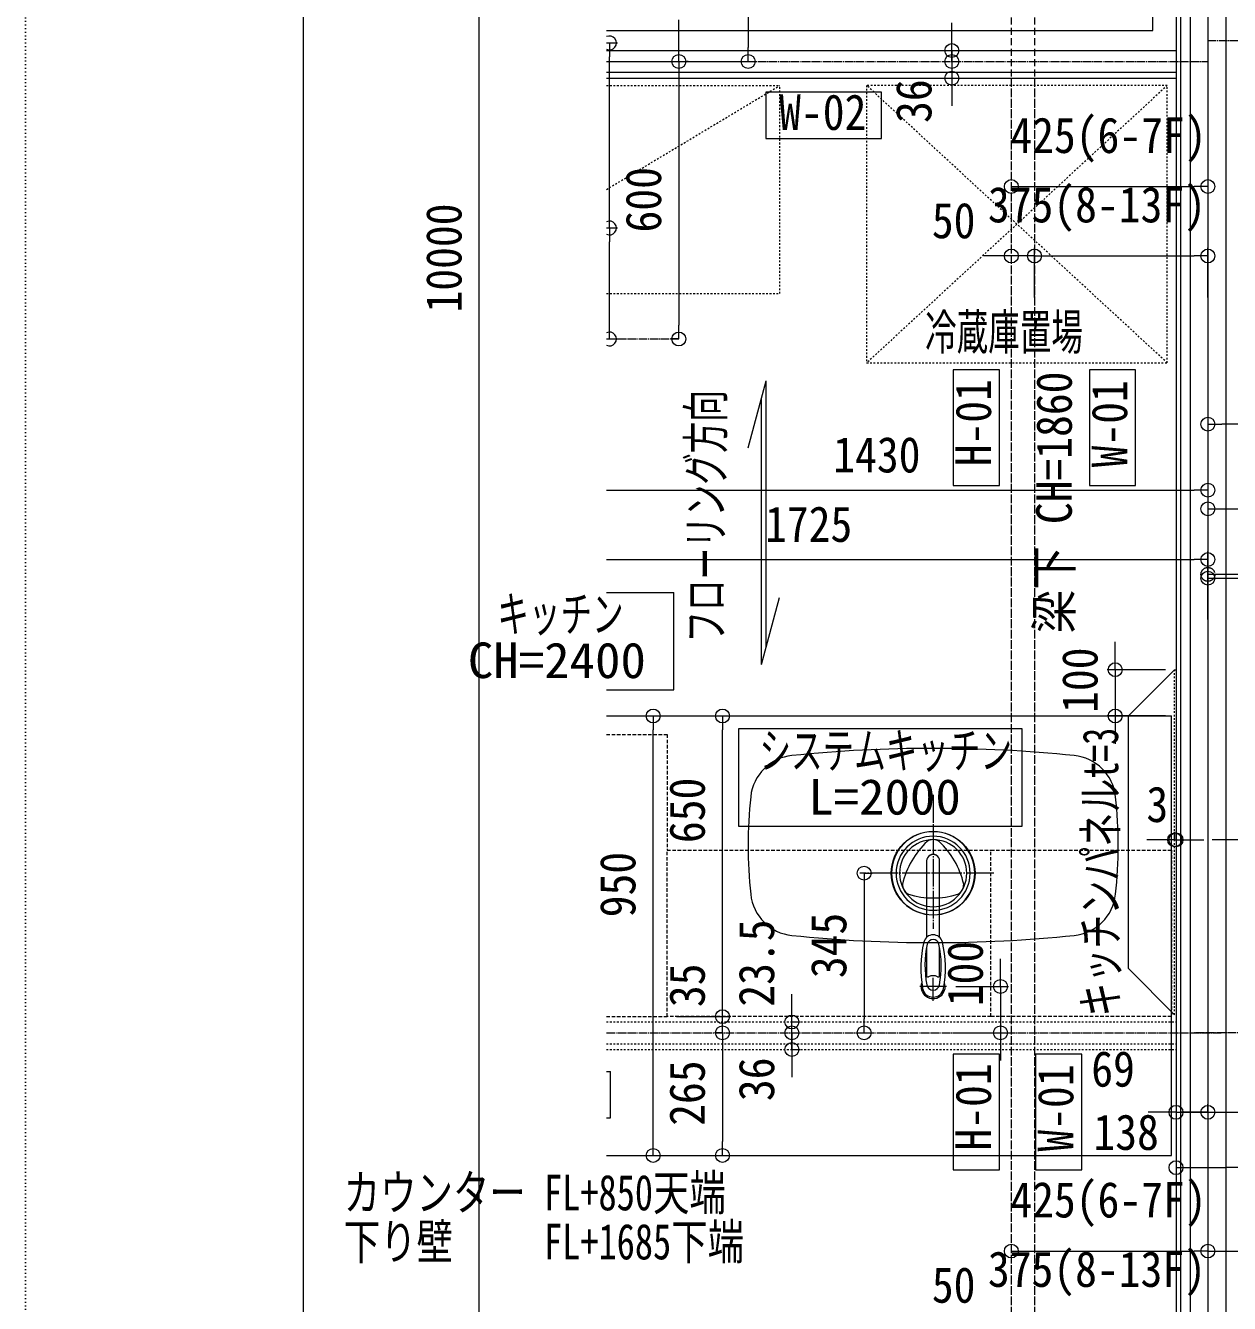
# Model space of a CAD drawing. Units: millimetres at full size, sheet at 1:30. Extents: x -17796 to 21385, y -23279 to 7734.
# Drawn here: x -17796 to -15193, y -2278 to 485 of the extents above; entities that cross this region are included whole.
import ezdxf
from ezdxf.enums import TextEntityAlignment as Align

# ---------------------------------------------------------------- set-up
doc = ezdxf.new("R2010")
doc.units = ezdxf.units.MM
doc.header["$LTSCALE"] = 30
doc.header["$PDMODE"] = 32
doc.header["$PDSIZE"] = 30
for name, pattern in [('DASHED3', [4, 3, -1]), ('USER1', [0.26, 0.01, -0.25]), ('USER11', [0.25, 0.125, -0.125]), ('USER15', [30, 15, -5, 5, -5]), ('USER4', [0.78, 0.6, -0.06, 0.06, -0.06]), ('USER5', [0.375, 0.25, -0.125]), ('USER8', [0.75, 0.5, -0.25]), ('USER9', [2.3, 2, -0.1, 0.1, -0.1])]:
    doc.linetypes.add(name, pattern=pattern)
for name, color, linetype, lineweight in [('0-0_(S)電灯', 7, 'Continuous', 18), ('0-1_(W)電灯', 253, 'Continuous', 18), ('0-8_ﾄﾞｱR1', 6, 'Continuous', 18), ('0-A_RC壁', 21, 'Continuous', 18), ('0-B_0_6P', 54, 'USER4', 18), ('0-C_0_4P', 4, 'Continuous', 18), ('0-D_破線', 30, 'Continuous', 18), ('0-F_ｶｰﾃﾝﾚｰﾙ', 94, 'Continuous', 18), ('1-8_CH表記', 2, 'Continuous', 18), ('1-C_鋼製建具', 253, 'USER8', 18), ('1-D_', 7, 'Continuous', 18), ('1-F_衛生陶器・住設', 2, 'USER9', 18), ('2-2_', 7, 'Continuous', 18), ('3-B_仕上線（タイル・', 7, 'Continuous', 18), ('3-D_雲マーク・質疑コ', 3, 'USER11', 18), ('4-0_', 1, 'Continuous', 9), ('4-1_', 253, 'Continuous', 18), ('4-4_', 9, 'Continuous', 18), ('4-9_', 211, 'Continuous', 18), ('E-1_補助芯', 134, 'DASHED3', 9)]:
    doc.layers.add(name, color=color, linetype=linetype, lineweight=lineweight)
doc.layers.add('4-2_', color=4, linetype='Continuous')
doc.styles.add('ＭＳ ゴシック', font='')
doc.styles.get('ＭＳ ゴシック').set_extended_font_data('MS Gothic')

msp = doc.modelspace()

# ---------------------------------------------------------------- linework, layer by layer
at = {"layer": '0-0_(S)電灯', "color": 4, "linetype": 'USER1'}
msp.add_lwpolyline([(-17795.56, 7734.32), (6866.76, 7734.32), (6866.76, -9684.73), (-17795.56, -9684.73)], close=True, dxfattribs=at)
at = {"layer": '0-0_(S)電灯', "lineweight": 9}
msp.add_lwpolyline([(-17194.4, 7382.42), (6265.6, 7382.42), (6265.6, -9332.83), (-17194.4, -9332.83)], close=True, dxfattribs=at)
at = {"layer": '0-1_(W)電灯', "color": 6}
for p, q in [((-15239.72, -212.58), (-15239.72, -394.35)), ((-13639.72, -376.85), (-15209.72, -376.85))]:
    msp.add_line(p, q, dxfattribs=at)
at = {"layer": '0-1_(W)電灯', "color": 7}
for p, q in [((-15239.72, -376.85), (-15209.72, -376.85)), ((-15239.72, -559.8), (-15209.72, -559.8)), ((-15239.72, -709.8), (-15209.72, -709.8)), ((-15170.72, -1275.23), (-15200.72, -1275.23)), ((-15239.72, -1864.39), (-15269.72, -1864.39)), ((-15239.72, -2164.39), (-15209.72, -2164.39))]:
    msp.add_line(p, q, dxfattribs=at)
at = {"layer": '0-1_(W)電灯', "color": 171}
for p, q in [((-15239.72, -539.8), (-15239.72, -542.3)), ((-15209.72, -559.8), (-14844.72, -559.8)), ((-15239.72, -799.29), (-15239.72, -692.3)), ((-15209.72, -709.8), (-14894.72, -709.8)), ((-15200.72, -1275.23), (-15230.72, -1275.23)), ((-15239.72, -1864.39), (-15239.72, -1846.89)), ((-15269.72, -1864.39), (-15299.72, -1864.39)), ((-15239.72, -1864.39), (-15170.72, -1864.39)), ((-15239.72, -2144.39), (-15239.72, -2146.89)), ((-15209.72, -2164.39), (-14844.72, -2164.39))]:
    msp.add_line(p, q, dxfattribs=at)
at = {"layer": '0-1_(W)電灯', "color": 54, "linetype": 'USER4'}
msp.add_line((-12861.8, -1692.58), (-15269.81, -1692.58), dxfattribs=at)
msp.add_lwpolyline([(-15239.72, 452.42), (-13609.72, 452.42), (-13609.72, -192.58), (-11809.72, -192.58)], dxfattribs=at)
at = {"layer": '0-1_(W)電灯', "color": 7}
for centre in [(-15239.72, -376.85), (-15239.72, -559.8), (-15239.72, -709.8), (-15239.72, -1864.39), (-15239.72, -2164.39)]:
    msp.add_circle(centre, 15, dxfattribs=at)
at = {"layer": '0-8_ﾄﾞｱR1'}
msp.add_line((-16539.72, -740.66), (-16393.96, -740.66), dxfattribs=at)
msp.add_lwpolyline([(-16539.72, -951.06), (-16393.96, -951.06), (-16393.96, -740.66)], dxfattribs=at)
msp.add_lwpolyline([(-15641.15, -1035.75), (-16254.48, -1035.75), (-16254.48, -1246.15), (-15641.15, -1246.15)], close=True, dxfattribs=at)
at = {"layer": '0-A_RC壁'}
msp.add_line((-15239.72, 2632.42), (-15239.72, -4117.58), dxfattribs=at)
at = {"layer": '0-B_0_6P'}
for p, q in [((-16539.72, 407.42), (-15239.72, 407.42)), ((-16539.72, -192.58), (-16383.43, -192.58)), ((-16539.72, -1692.58), (-15209.64, -1692.58))]:
    msp.add_line(p, q, dxfattribs=at)
at = {"layer": '0-C_0_4P'}
for p, q in [((-15308.72, 2632.42), (-15308.72, -4117.58)), ((-15299.22, 2632.42), (-15299.22, -4117.58)), ((-16539.72, 371.42), (-15308.72, 371.42))]:
    msp.add_line(p, q, dxfattribs=at)
at = {"layer": '0-C_0_4P', "linetype": 'USER11'}
msp.add_line((-16539.72, -1728.58), (-15308.72, -1728.58), dxfattribs=at)
at = {"layer": '0-D_破線'}
for p, q in [((-15278.22, 2632.42), (-15278.22, -4117.58)), ((-15201.22, 2632.42), (-15201.22, -4117.58)), ((-16539.72, 430.92), (-15308.72, 430.92)), ((-16539.72, 383.92), (-15308.72, 383.92))]:
    msp.add_line(p, q, dxfattribs=at)
at = {"layer": '0-D_破線', "linetype": 'USER11'}
for p, q in [((-16539.72, -1669.08), (-15308.72, -1669.08)), ((-16539.72, -1716.08), (-15308.72, -1716.08))]:
    msp.add_line(p, q, dxfattribs=at)
at = {"layer": '0-F_ｶｰﾃﾝﾚｰﾙ'}
for p, q in [((-16233.36, -427.71), (-16194.53, -282.82)), ((-16194.53, -858.83), (-16194.53, -282.82)), ((-16204.53, -896.15), (-16204.53, -320.14)), ((-16204.53, -896.15), (-16165.71, -751.26)), ((-15411.72, -1553.58), (-15311.72, -1653.58))]:
    msp.add_line(p, q, dxfattribs=at)
msp.add_lwpolyline([(-15411.72, -1553.58), (-15411.72, -1007.58), (-15311.72, -907.58)], dxfattribs=at)
at = {"layer": '1-8_CH表記'}
msp.add_line((-16814.88, -4987.58), (-16814.88, 4952.42), dxfattribs=at)
at = {"layer": '1-C_鋼製建具'}
for p, q in [((-15664.72, 3382.42), (-15664.72, -4117.58)), ((-15614.72, 3382.42), (-15614.72, -4117.58))]:
    msp.add_line(p, q, dxfattribs=at)
at = {"layer": '1-D_', "color": 6}
for p, q in [((-16539.72, 447.42), (-16515.93, 447.42)), ((-16533.43, 77.42), (-16533.43, 417.42)), ((-16539.72, 47.42), (-16515.93, 47.42)), ((-16539.72, 47.42), (-16515.93, 47.42)), ((-16533.43, -162.58), (-16533.43, 17.42)), ((-16539.72, -192.58), (-16515.93, -192.58))]:
    msp.add_line(p, q, dxfattribs=at)
at = {"layer": '1-D_'}
for p, q in [((-16533.43, 447.42), (-16533.43, 417.42)), ((-16533.43, 47.42), (-16533.43, 77.42)), ((-16533.43, 47.42), (-16533.43, 17.42)), ((-16533.43, -192.58), (-16533.43, -162.58))]:
    msp.add_line(p, q, dxfattribs=at)
for centre in [(-16533.43, 447.42), (-16533.43, 47.42), (-16533.43, 47.42), (-16533.43, -192.58)]:
    msp.add_arc(centre, 15, 245.17734, 114.82266, dxfattribs=at)
at = {"layer": '1-F_衛生陶器・住設'}
msp.add_line((-15239.72, 7041.73), (-15239.72, -7887.16), dxfattribs=at)
at = {"layer": '2-2_', "color": 171}
for p, q in [((-15793.27, 460.92), (-15793.27, 490.92)), ((-15793.27, 437.42), (-15793.27, 467.42)), ((-15793.27, 430.92), (-15775.77, 430.92)), ((-15793.27, 407.42), (-15775.77, 407.42)), ((-15793.27, 407.42), (-15793.27, 371.42)), ((-15793.27, 377.42), (-15793.27, 347.42)), ((-15793.27, 371.42), (-15775.77, 371.42)), ((-15793.27, 341.42), (-15793.27, 311.42)), ((-15664.72, 156.88), (-15664.72, 154.38)), ((-15239.72, 156.88), (-15239.72, 154.38)), ((-15634.72, 136.88), (-15269.72, 136.88)), ((-15664.72, 6.88), (-15664.72, 4.38)), ((-15614.72, 6.88), (-15614.72, 4.38)), ((-15614.72, -102.61), (-15614.72, 4.38)), ((-15239.72, -102.61), (-15239.72, 4.38)), ((-15694.72, -13.12), (-15724.72, -13.12)), ((-15614.72, -13.12), (-15664.72, -13.12)), ((-15584.72, -13.12), (-15269.72, -13.12)), ((-15584.72, -13.12), (-15554.72, -13.12)), ((-16438.98, -1007.58), (-16421.48, -1007.58)), ((-16293.72, -1007.58), (-16271.48, -1007.58)), ((-16438.98, -1927.58), (-16438.98, -1037.58)), ((-16288.98, -1627.58), (-16288.98, -1037.58)), ((-15311.72, -1275.23), (-15311.72, -1257.73)), ((-15308.72, -1275.23), (-15308.72, -1257.73)), ((-15341.72, -1275.23), (-15371.72, -1275.23)), ((-15311.72, -1275.23), (-15308.72, -1275.23)), ((-15278.72, -1275.23), (-15248.72, -1275.23)), ((-16288.98, -1627.58), (-16288.98, -1597.58)), ((-16138.98, -1639.08), (-16138.98, -1609.08)), ((-16388.72, -1657.58), (-16271.48, -1657.58)), ((-16388.72, -1657.58), (-16271.48, -1657.58)), ((-16288.98, -1692.58), (-16288.98, -1657.58)), ((-16138.98, -1662.58), (-16138.98, -1632.58)), ((-16138.98, -1669.08), (-16121.48, -1669.08)), ((-16138.98, -1692.58), (-16138.98, -1669.08)), ((-16288.98, -1692.58), (-16306.48, -1692.58)), ((-16288.98, -1692.58), (-16306.48, -1692.58)), ((-16138.98, -1692.58), (-16121.48, -1692.58)), ((-16288.98, -1722.58), (-16288.98, -1927.58)), ((-16288.98, -1722.58), (-16288.98, -1752.58)), ((-16138.98, -1722.58), (-16138.98, -1752.58)), ((-16138.98, -1728.58), (-16121.48, -1728.58)), ((-16138.98, -1758.58), (-16138.98, -1788.58)), ((-15308.72, -1844.39), (-15308.72, -1846.89)), ((-15239.72, -1844.39), (-15239.72, -1846.89)), ((-15338.72, -1864.39), (-15368.72, -1864.39)), ((-15308.72, -1864.39), (-15239.72, -1864.39)), ((-15209.72, -1864.39), (-15179.72, -1864.39)), ((-16438.98, -1957.58), (-16421.48, -1957.58)), ((-16288.98, -1957.58), (-16271.48, -1957.58)), ((-15308.72, -1964.01), (-15308.72, -1966.51)), ((-15278.72, -1984.01), (-15200.72, -1984.01)), ((-15664.72, -2144.39), (-15664.72, -2146.89)), ((-15239.72, -2144.39), (-15239.72, -2146.89)), ((-15634.72, -2164.39), (-15269.72, -2164.39))]:
    msp.add_line(p, q, dxfattribs=at)
at = {"layer": '2-2_'}
for p, q in [((-15793.27, 430.92), (-15793.27, 460.92)), ((-15793.27, 407.42), (-15793.27, 437.42)), ((-15793.27, 407.42), (-15793.27, 377.42)), ((-15793.27, 371.42), (-15793.27, 341.42)), ((-15664.72, 136.88), (-15634.72, 136.88)), ((-15239.72, 136.88), (-15269.72, 136.88)), ((-15664.72, -13.12), (-15694.72, -13.12)), ((-15614.72, -13.12), (-15584.72, -13.12)), ((-15614.72, -13.12), (-15584.72, -13.12)), ((-15239.72, -13.12), (-15269.72, -13.12)), ((-16438.98, -1007.58), (-16438.98, -1037.58)), ((-16288.98, -1007.58), (-16288.98, -1037.58)), ((-15311.72, -1275.23), (-15341.72, -1275.23)), ((-15308.72, -1275.23), (-15278.72, -1275.23)), ((-16288.98, -1657.58), (-16288.98, -1627.58)), ((-16288.98, -1657.58), (-16288.98, -1627.58)), ((-16138.98, -1669.08), (-16138.98, -1639.08)), ((-16138.98, -1692.58), (-16138.98, -1662.58)), ((-16288.98, -1692.58), (-16288.98, -1722.58)), ((-16288.98, -1692.58), (-16288.98, -1722.58)), ((-16138.98, -1692.58), (-16138.98, -1722.58)), ((-16138.98, -1728.58), (-16138.98, -1758.58)), ((-15308.72, -1864.39), (-15338.72, -1864.39)), ((-15239.72, -1864.39), (-15209.72, -1864.39)), ((-16438.98, -1957.58), (-16438.98, -1927.58)), ((-16288.98, -1957.58), (-16288.98, -1927.58)), ((-15308.72, -1984.01), (-15278.72, -1984.01)), ((-15170.72, -1984.01), (-15200.72, -1984.01)), ((-15664.72, -2164.39), (-15634.72, -2164.39)), ((-15239.72, -2164.39), (-15269.72, -2164.39))]:
    msp.add_line(p, q, dxfattribs=at)
at = {"layer": '2-2_', "color": 171}
for points in [[(-15793.27, 430.92), (-15793.27, 407.42), (-15775.77, 407.42)], [(-16138.98, -1728.58), (-16138.98, -1692.58), (-16121.48, -1692.58)]]:
    msp.add_lwpolyline(points, dxfattribs=at)
at = {"layer": '2-2_'}
for centre in [(-15793.27, 430.92), (-15793.27, 407.42), (-15793.27, 407.42), (-15793.27, 371.42), (-15664.72, 136.88), (-15239.72, 136.88), (-15664.72, -13.12), (-15614.72, -13.12), (-15614.72, -13.12), (-15239.72, -13.12), (-16438.98, -1007.58), (-16288.98, -1007.58), (-15311.72, -1275.23), (-15308.72, -1275.23), (-16288.98, -1657.58), (-16288.98, -1657.58), (-16138.98, -1669.08), (-16288.98, -1692.58), (-16288.98, -1692.58), (-16138.98, -1692.58), (-16138.98, -1692.58), (-16138.98, -1728.58), (-15308.72, -1864.39), (-15239.72, -1864.39), (-16438.98, -1957.58), (-16288.98, -1957.58), (-15308.72, -1984.01), (-15664.72, -2164.39), (-15239.72, -2164.39)]:
    msp.add_circle(centre, 15, dxfattribs=at)
at = {"layer": '3-B_仕上線（タイル・', "color": 6}
for p, q in [((-16233.43, 1922.42), (-16233.43, 437.42)), ((-16383.43, 437.42), (-16383.43, 497.42)), ((-16539.72, 407.42), (-16215.93, 407.42)), ((-16383.43, 407.42), (-16365.93, 407.42)), ((-16363.43, 407.42), (-16365.93, 407.42)), ((-16383.43, 377.42), (-16383.43, -162.58)), ((-16383.43, -192.58), (-16400.93, -192.58)), ((-16539.72, -519.48), (-15269.72, -519.48)), ((-15239.72, -515.29), (-15239.72, -536.98)), ((-15239.72, -701.43), (-15239.72, -651.98)), ((-16539.72, -669.48), (-15269.72, -669.48))]:
    msp.add_line(p, q, dxfattribs=at)
at = {"layer": '3-B_仕上線（タイル・'}
for p, q in [((-16383.43, 407.42), (-16383.43, 437.42)), ((-16233.43, 407.42), (-16233.43, 437.42)), ((-16383.43, 407.42), (-16383.43, 377.42)), ((-16383.43, -192.58), (-16383.43, -162.58)), ((-15239.72, -519.48), (-15269.72, -519.48)), ((-15239.72, -669.48), (-15269.72, -669.48))]:
    msp.add_line(p, q, dxfattribs=at)
for centre in [(-16383.43, 407.42), (-16383.43, 407.42), (-16233.43, 407.42), (-16383.43, -192.58), (-15239.72, -519.48), (-15239.72, -669.48)]:
    msp.add_circle(centre, 15, dxfattribs=at)
at = {"layer": '3-D_雲マーク・質疑コ'}
for p, q in [((-15664.72, 371.42), (-15664.72, -1003.58)), ((-15614.72, 371.42), (-15614.72, -1003.58)), ((-15664.72, -1002.58), (-15664.72, -4087.58)), ((-15614.72, -1002.58), (-15614.72, -4087.58))]:
    msp.add_line(p, q, dxfattribs=at)
at = {"layer": '4-0_', "color": 4, "lineweight": 18}
for p, q in [((-15440.03, -877.58), (-15440.03, -847.58)), ((-15331.72, -907.58), (-15457.53, -907.58)), ((-15440.03, -907.58), (-15440.03, -1007.58)), ((-15331.72, -1007.58), (-15457.53, -1007.58)), ((-15440.03, -1037.58), (-15440.03, -1067.58))]:
    msp.add_line(p, q, dxfattribs=at)
at = {"layer": '4-0_', "color": 7, "lineweight": 18}
for p, q in [((-15440.03, -907.58), (-15440.03, -877.58)), ((-15440.03, -1007.58), (-15440.03, -1037.58))]:
    msp.add_line(p, q, dxfattribs=at)
for centre in [(-15440.03, -907.58), (-15440.03, -1007.58)]:
    msp.add_circle(centre, 15, dxfattribs=at)
at = {"layer": '4-1_'}
for p, q in [((-15358.72, 474.42), (-15358.72, 943.92)), ((-16539.72, 474.42), (-15358.72, 474.42)), ((-16539.72, -1007.58), (-15318.72, -1007.58)), ((-15318.72, -1657.58), (-15318.72, -1007.58)), ((-15847.77, -1321.06), (-15847.77, -1486.19)), ((-15819.77, -1486.19), (-15819.77, -1321.06)), ((-15847.77, -1507.42), (-15847.77, -1571.17)), ((-15819.77, -1571.17), (-15819.77, -1507.42))]:
    msp.add_line(p, q, dxfattribs=at)
at = {"layer": '4-1_', "linetype": 'USER11'}
for p, q in [((-16539.72, 355.67), (-16164.84, 355.67)), ((-16539.72, 130.74), (-16164.84, 355.67)), ((-15327.49, -244.33), (-15977.49, 355.67)), ((-15327.49, 355.67), (-15977.49, -244.33))]:
    msp.add_line(p, q, dxfattribs=at)
at = {"layer": '4-1_', "linetype": 'USER9'}
for p, q in [((-15833.72, -1178.34), (-15833.72, -1467.58)), ((-15702.43, -1347.58), (-15991.85, -1347.58))]:
    msp.add_line(p, q, dxfattribs=at)
at = {"layer": '4-1_', "color": 4}
for p, q in [((-15982.98, -1347.58), (-15965.48, -1347.58)), ((-15982.98, -1377.58), (-15982.98, -1662.58)), ((-15687.99, -1562.58), (-15687.99, -1532.58)), ((-15784.77, -1592.58), (-15670.49, -1592.58)), ((-15687.99, -1592.58), (-15687.99, -1692.58)), ((-15982.98, -1692.58), (-15965.48, -1692.58)), ((-15784.77, -1692.58), (-15670.49, -1692.58)), ((-15687.99, -1722.58), (-15687.99, -1752.58))]:
    msp.add_line(p, q, dxfattribs=at)
at = {"layer": '4-1_', "color": 7}
for p, q in [((-15982.98, -1347.58), (-15982.98, -1377.58)), ((-15687.99, -1592.58), (-15687.99, -1562.58)), ((-15982.98, -1692.58), (-15982.98, -1662.58)), ((-15687.99, -1692.58), (-15687.99, -1722.58))]:
    msp.add_line(p, q, dxfattribs=at)
at = {"layer": '4-1_', "linetype": 'USER15'}
for p, q in [((-15833.77, -1623.62), (-15833.77, -1574.02)), ((-15804.77, -1592.58), (-15862.77, -1592.58))]:
    msp.add_line(p, q, dxfattribs=at)
at = {"layer": '4-1_', "color": 2, "linetype": 'USER5'}
msp.add_line((-16539.72, -1657.58), (-16408.72, -1657.58), dxfattribs=at)
at = {"layer": '4-1_', "linetype": 'USER11'}
msp.add_lwpolyline([(-16539.72, -94.33), (-16164.84, -94.33), (-16164.84, 355.67)], dxfattribs=at)
msp.add_lwpolyline([(-15977.49, 355.67), (-15977.49, -244.33), (-15327.49, -244.33), (-15327.49, 355.67)], close=True, dxfattribs=at)
at = {"layer": '4-1_', "color": 2, "linetype": 'USER5'}
for points in [[(-16539.72, -1047.58), (-16408.72, -1047.58), (-16408.72, -1297.58)], [(-15708.72, -1657.58), (-16408.72, -1657.58), (-16408.72, -1297.58), (-15708.72, -1297.58)]]:
    msp.add_lwpolyline(points, dxfattribs=at)
msp.add_lwpolyline([(-15318.72, -1657.58), (-15708.72, -1657.58), (-15708.72, -1297.58), (-15318.72, -1297.58)], close=True, dxfattribs=at)
at = {"layer": '4-1_'}
msp.add_lwpolyline([(-16539.72, -1957.58), (-15318.72, -1957.58), (-15318.72, -1657.58)], dxfattribs=at)
msp.add_circle((-15833.72, -1347.58), 90.5, dxfattribs=at)
at = {"layer": '4-1_', "color": 7}
for centre in [(-15982.98, -1347.58), (-15687.99, -1592.58), (-15982.98, -1692.58), (-15687.99, -1692.58)]:
    msp.add_circle(centre, 15, dxfattribs=at)
at = {"layer": '4-1_'}
for centre, radius, start, end in [((-16128.7, -1192.62), 100, 95.83799, 173.94344), ((-15833.72, -4077.58), 3000, 84.16201, 95.83799), ((-15538.75, -1192.62), 100, 6.05656, 84.16201), ((-15233.72, -1287.58), 1000, 173.94344, 186.05656), ((-16433.72, -1287.58), 1000, 353.94344, 6.05656), ((-15833.72, -1347.58), 90, 0, 180), ((-15833.72, -1347.58), 80, 0, 180), ((-15833.72, -1347.58), 72.6, 0, 180), ((-15719.74, -1413.39), 185.02, 133.25922, 166.74075), ((-15833.72, -1299.18), 24.2, 58.04452, 121.95548), ((-15947.71, -1413.39), 185.02, 13.25936, 46.74067), ((-15833.77, -1320.82), 14, 358.74866, 181.25134), ((-15833.72, -1347.58), 90, 180, 0), ((-15833.72, -1347.58), 80, 180, 0), ((-15833.72, -1347.58), 72.6, 180, 0), ((-15875.64, -1371.78), 24.2, 178.04482, 241.95536), ((-15791.81, -1371.78), 24.2, 298.04443, 1.95539), ((-16128.7, -1382.54), 100, 186.05656, 264.16201), ((-15833.72, -1215.96), 185.02, 253.25923, 286.74077), ((-15538.75, -1382.54), 100, 275.83799, 353.94344), ((-15833.72, 1502.42), 3000, 264.16201, 275.83799), ((-15833.77, -1501.23), 20.55, 13.62145, 166.37855), ((-15833.77, -1503.68), 12.99, 12.21615, 167.78385), ((-15620.48, -1552.91), 240, 166.37855, 190.48233), ((-15631.44, -1547.48), 220, 167.78385, 190.84315), ((-16036.09, -1547.48), 220, 349.15685, 12.21615), ((-16047.05, -1552.91), 240, 349.51767, 13.62145), ((-15845.59, -1566.67), 5, 185.12106, 294.69361), ((-15833.77, -1592.38), 23.29, 65.30639, 114.69361), ((-15821.95, -1566.67), 5, 245.30639, 354.87894), ((-15833.77, -1592.58), 26, 161.48578, 18.51422), ((-15833.77, -1592.38), 23.1, 190.48233, 349.51767), ((-15833.77, -1586.23), 14, 190.84315, 349.15685)]:
    msp.add_arc(centre, radius, start, end, dxfattribs=at)
msp.add_ellipse((-15833.77, -1321.06), major_axis=(14, 0), ratio=0.994522, start_param=6.2831853, end_param=9.424778, dxfattribs=at)
at = {"layer": '4-4_', "color": 2}
msp.add_line((-16539.72, -1776.52), (-16531.11, -1776.52), dxfattribs=at)
for points in [[(-16195.55, 241.12), (-15945.55, 241.12), (-15945.55, 341.12), (-16195.55, 341.12)], [(-15690.26, -509.5), (-15690.26, -259.5), (-15790.26, -259.5), (-15790.26, -509.5)], [(-15395.99, -509.5), (-15395.99, -259.5), (-15495.99, -259.5), (-15495.99, -509.5)], [(-15690.26, -1988.64), (-15690.26, -1738.64), (-15790.26, -1738.64), (-15790.26, -1988.64)], [(-15512.41, -1988.64), (-15512.41, -1738.64), (-15612.41, -1738.64), (-15612.41, -1988.64)]]:
    msp.add_lwpolyline(points, close=True, dxfattribs=at)
msp.add_lwpolyline([(-16539.72, -1876.52), (-16531.11, -1876.52), (-16531.11, -1776.52)], dxfattribs=at)
at = {"layer": '4-9_'}
msp.add_line((-15311.72, -907.58), (-15308.72, -907.58), dxfattribs=at)
at = {"layer": '4-9_', "linetype": 'USER11'}
msp.add_line((-15311.72, -1653.58), (-15311.72, -907.58), dxfattribs=at)
at = {"layer": 'E-1_補助芯'}
msp.add_line((-15239.72, -701.5), (-15239.72, -1046.94), dxfattribs=at)
at = {"layer": 'E-1_補助芯', "linetype": 'Continuous'}
msp.add_line((-13764.72, -701.5), (-15239.72, -701.5), dxfattribs=at)
at = {"layer": 'E-1_補助芯'}
msp.add_point((-15239.72, -701.5), dxfattribs=at)
msp.add_point((-15239.72, -701.5), dxfattribs=at)

# ---------------------------------------------------------------- texts
at = {"layer": '0-8_ﾄﾞｱR1', "style": 'ＭＳ ゴシック'}
for s, width, p in [('冷蔵庫置場', 0.65, (-15851.11, -239.05)), ('キッチン', 0.65, (-16775.72, -848.8)), ('CH=2400', 1.05, (-16839.46, -948.8)), ('システムキッチン', 0.65, (-16209.15, -1143.89)), ('L=2000', 1.05, (-16103.81, -1243.89))]:
    msp.add_text(s, height=76.97, dxfattribs=dict(at, width=width)).set_placement(p, align=Align.BOTTOM_LEFT)
at = {"layer": '0-F_ｶｰﾃﾝﾚｰﾙ', "style": 'ＭＳ ゴシック'}
for s, width, p in [('フローリング方向', 0.65, (-16263.88, -848.95)), ('キッチンパネルt=3', 0.7, (-15410.7, -1657.58))]:
    msp.add_text(s, height=76.97, rotation=90, dxfattribs=dict(at, width=width)).set_placement(p, align=Align.BOTTOM_LEFT)
at = {"layer": '0-F_ｶｰﾃﾝﾚｰﾙ', "style": 'ＭＳ ゴシック', "width": 0.75}
for s, p in [('カウンター FL+850天端', (-17107.83, -2099.42)), ('下り壁\u3000\u3000 FL+1685下端', (-17107.83, -2205.49))]:
    msp.add_text(s, height=76.97, dxfattribs=at).set_placement(p, align=Align.BOTTOM_LEFT)
at = {"layer": '1-8_CH表記', "color": 9, "style": 'ＭＳ ゴシック', "width": 0.9}
msp.add_text('10000', height=76.98, rotation=90, dxfattribs=at).set_placement((-16830.08, -135.3), align=Align.BOTTOM_LEFT)
at = {"layer": '2-2_', "color": 9, "style": 'ＭＳ ゴシック', "width": 0.9}
for s, p in [('36', (-15814.26, 274.49)), ('650', (-16304.18, -1282.38)), ('950', (-16454.18, -1442.79)), ('23.5', (-16154.18, -1636.04)), ('35', (-16304.18, -1637)), ('265', (-16304.18, -1893.65)), ('36', (-16154.18, -1840.2))]:
    msp.add_text(s, height=76.98, rotation=90, dxfattribs=at).set_placement(p, align=Align.BOTTOM_LEFT)
for s, p in [('425(6-7F)', (-15666.81, 186.37)), ('375(8-13F)', (-15715.27, 36.37)), ('50', (-15836.49, 2.08)), ('3', (-15372.69, -1260.03)), ('69', (-15491.84, -1832.05)), ('138', (-15487.18, -1968.81)), ('425(6-7F)', (-15666.81, -2114.91)), ('375(8-13F)', (-15715.27, -2264.91)), ('50', (-15836.49, -2299.19))]:
    msp.add_text(s, height=76.98, dxfattribs=at).set_placement(p, align=Align.BOTTOM_LEFT)
at = {"layer": '3-B_仕上線（タイル・', "color": 9, "style": 'ＭＳ ゴシック', "width": 0.9}
msp.add_text('600', height=76.98, rotation=90, dxfattribs=at).set_placement((-16398.62, 37.7), align=Align.BOTTOM_LEFT)
for s, p in [('1430', (-16049.58, -504.28)), ('1725', (-16197.08, -654.28))]:
    msp.add_text(s, height=76.98, dxfattribs=at).set_placement(p, align=Align.BOTTOM_LEFT)
at = {"layer": '4-0_', "color": 9, "style": 'ＭＳ ゴシック', "width": 0.9}
msp.add_text('100', height=76.98, rotation=90, dxfattribs=at).set_placement((-15455.23, -1000.92), align=Align.BOTTOM_LEFT)
at = {"layer": '4-1_', "color": 9, "style": 'ＭＳ ゴシック', "width": 0.9}
for s, p in [('345', (-15998.18, -1574.42)), ('100', (-15703.19, -1635.09))]:
    msp.add_text(s, height=76.97, rotation=90, dxfattribs=at).set_placement(p, align=Align.BOTTOM_LEFT)
at = {"layer": '4-2_', "style": 'ＭＳ ゴシック', "width": 0.9}
msp.add_text('梁下 CH=1860', height=76.97, rotation=90, dxfattribs=at).set_placement((-15510.89, -828.96), align=Align.BOTTOM_LEFT)
at = {"layer": '4-4_', "color": 2, "style": 'ＭＳ ゴシック', "width": 0.9}
msp.add_text('W-02', height=76.97, dxfattribs=at).set_placement((-16166.55, 236.32), align=Align.BOTTOM_LEFT)
for s, p in [('H-01', (-15685.46, -467.92)), ('W-01', (-15391.19, -470.21)), ('H-01', (-15685.46, -1947.07)), ('W-01', (-15507.61, -1949.36))]:
    msp.add_text(s, height=76.97, rotation=90, dxfattribs=at).set_placement(p, align=Align.BOTTOM_LEFT)

doc.saveas('drawing.dxf')
